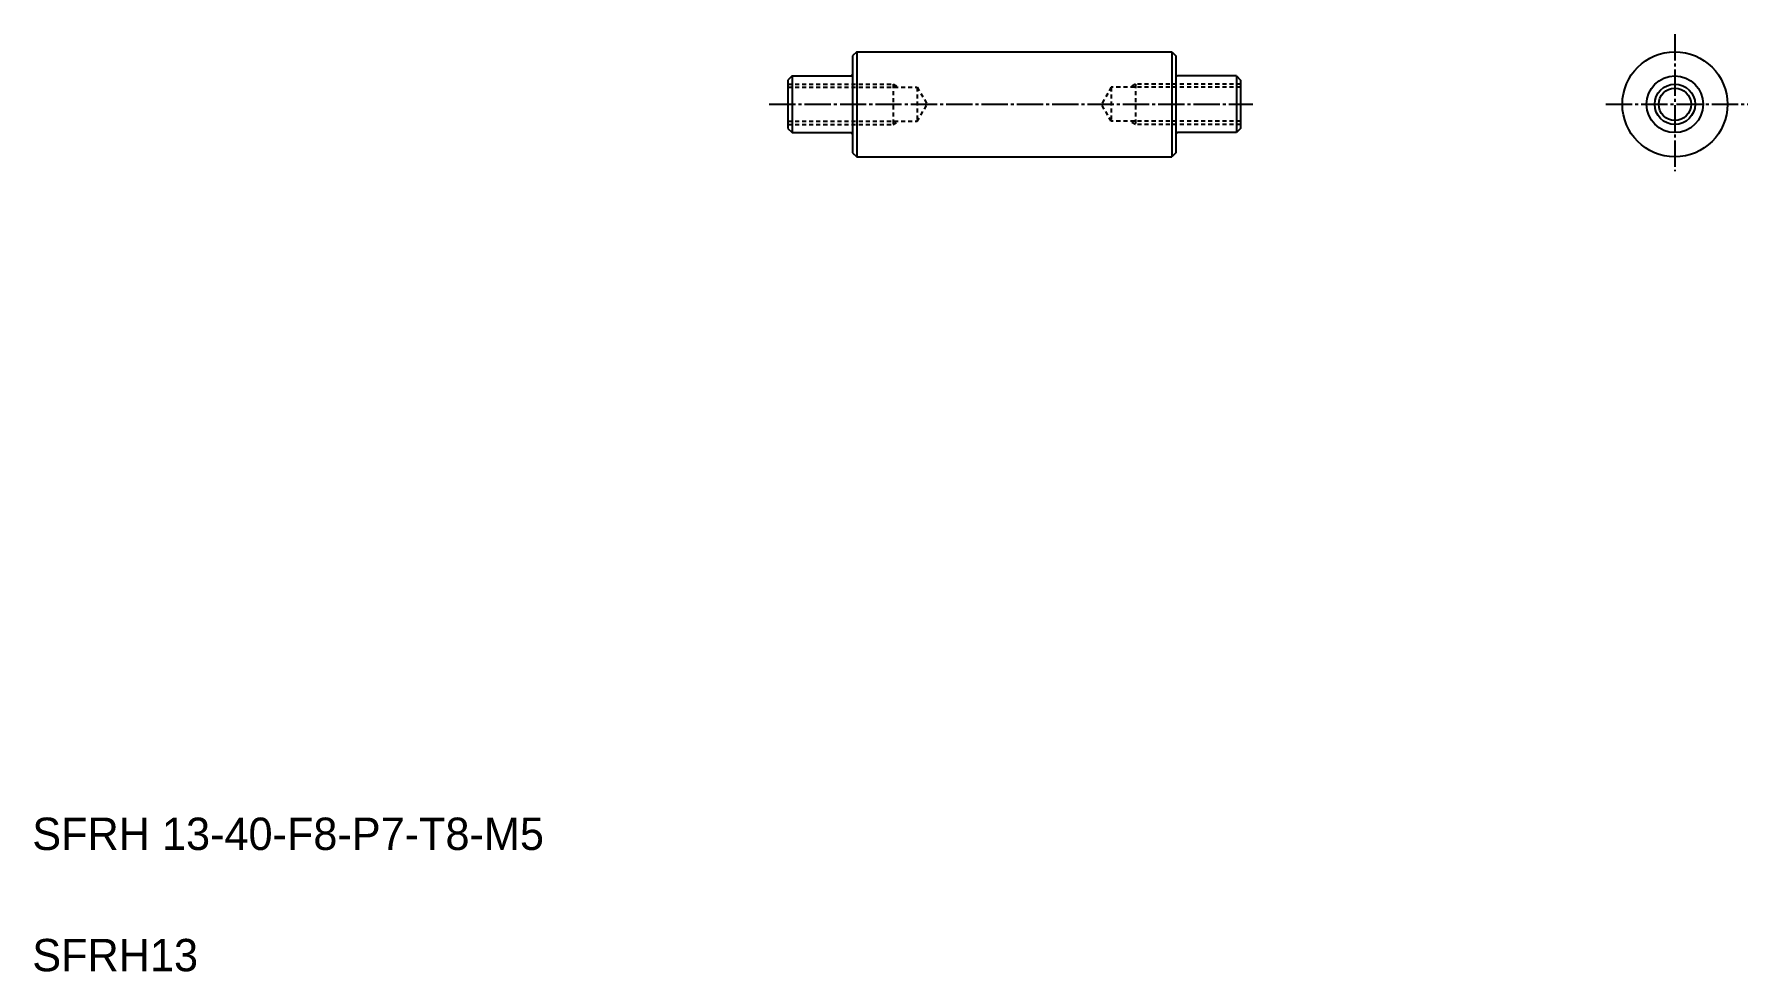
# Model space of a CAD drawing. Extents: x 10 to 222, y 10 to 126.
import ezdxf

# ---------------------------------------------------------------- set-up
doc = ezdxf.new("R2010")
doc.units = 0
doc.header["$LTSCALE"] = 0.25
doc.linetypes.add('CENTER', pattern=[17.5, 13, -1.5, 1.5, -1.5])
doc.linetypes.add('DASHED', pattern=[3.5, 2, -1.5])
doc.layers.get('0').update_dxf_attribs({"linetype": 'CONTINUOUS'})
doc.layers.add('CENTER', color=1, linetype='CENTER')
doc.styles.get("Standard").update_dxf_attribs({"font": 'txt', "height": 3.2})

msp = doc.modelspace()

# ---------------------------------------------------------------- linework, layer by layer
at = {"color": 7, "linetype": 'CONTINUOUS'}
for p, q in [((112, 123.72), (111.5, 123.22)), ((111.5, 123.22), (111.5, 111.22)), ((112, 123.72), (151, 123.72)), ((112, 123.72), (112, 110.72)), ((151, 123.72), (151, 110.72)), ((151, 123.72), (151.5, 123.22)), ((151.5, 123.22), (151.5, 111.22)), ((104, 120.72), (103.5, 120.22)), ((103.5, 120.22), (103.5, 114.22)), ((104, 120.72), (104, 113.72)), ((104, 120.72), (111.3, 120.72)), ((159, 120.72), (151.7, 120.72)), ((159, 120.72), (159.5, 120.22)), ((159, 120.72), (159, 113.72)), ((159.5, 120.22), (159.5, 114.22)), ((103.5, 114.22), (104, 113.72)), ((104, 113.72), (111.3, 113.72)), ((159, 113.72), (151.7, 113.72)), ((159.5, 114.22), (159, 113.72)), ((111.5, 111.22), (112, 110.72)), ((112, 110.72), (151, 110.72)), ((151.5, 111.22), (151, 110.72))]:
    msp.add_line(p, q, dxfattribs=at)
at = {"color": 3, "linetype": 'DASHED'}
for p, q in [((103.5, 119.72), (116.5, 119.72)), ((103.5, 119.32), (119.5, 119.32)), ((116.5, 119.72), (116.5, 114.72)), ((116.5, 119.72), (117.1, 119.37)), ((119.5, 119.32), (119.5, 115.12)), ((119.5, 119.32), (120.71, 117.22)), ((143.5, 119.32), (142.28, 117.22)), ((143.5, 119.32), (143.5, 115.12)), ((159.5, 119.32), (143.5, 119.32)), ((146.5, 119.72), (145.89, 119.37)), ((146.5, 119.72), (146.5, 114.72)), ((159.5, 119.72), (146.5, 119.72)), ((119.5, 115.12), (120.71, 117.22)), ((143.5, 115.12), (142.28, 117.22)), ((103.5, 115.12), (119.5, 115.12)), ((103.5, 114.72), (116.5, 114.72)), ((116.5, 114.72), (117.1, 115.07)), ((159.5, 115.12), (143.5, 115.12)), ((146.5, 114.72), (145.89, 115.07)), ((159.5, 114.72), (146.5, 114.72))]:
    msp.add_line(p, q, dxfattribs=at)
at = {"color": 7, "linetype": 'CONTINUOUS'}
for radius in [6.5, 3.5]:
    msp.add_circle((213.24, 117.22), radius, dxfattribs=at)
at = {"color": 3, "linetype": 'CONTINUOUS'}
for radius in [2.5, 2]:
    msp.add_circle((213.24, 117.22), radius, dxfattribs=at)
at = {"color": 7, "linetype": 'CONTINUOUS'}
for centre, start, end in [((111.3, 120.92), 270, 0), ((151.7, 120.92), 180, 270), ((111.3, 113.52), 0, 90), ((151.7, 113.52), 90, 180)]:
    msp.add_arc(centre, 0.2, start, end, dxfattribs=at)
at = {"layer": 'CENTER', "color": 1, "linetype": 'CENTER'}
for p, q in [((213.24, 125.88), (213.24, 108.93)), ((101.19, 117.22), (161, 117.22)), ((204.69, 117.22), (222.25, 117.22))]:
    msp.add_line(p, q, dxfattribs=at)

# ---------------------------------------------------------------- texts
at = {"color": 7, "linetype": 'CONTINUOUS'}
for s, p in [('SFRH 13-40-F8-P7-T8-M5', (10, 25)), ('SFRH13', (10, 10))]:
    msp.add_text(s, height=4, dxfattribs=at).set_placement(p)

doc.saveas('drawing.dxf')
